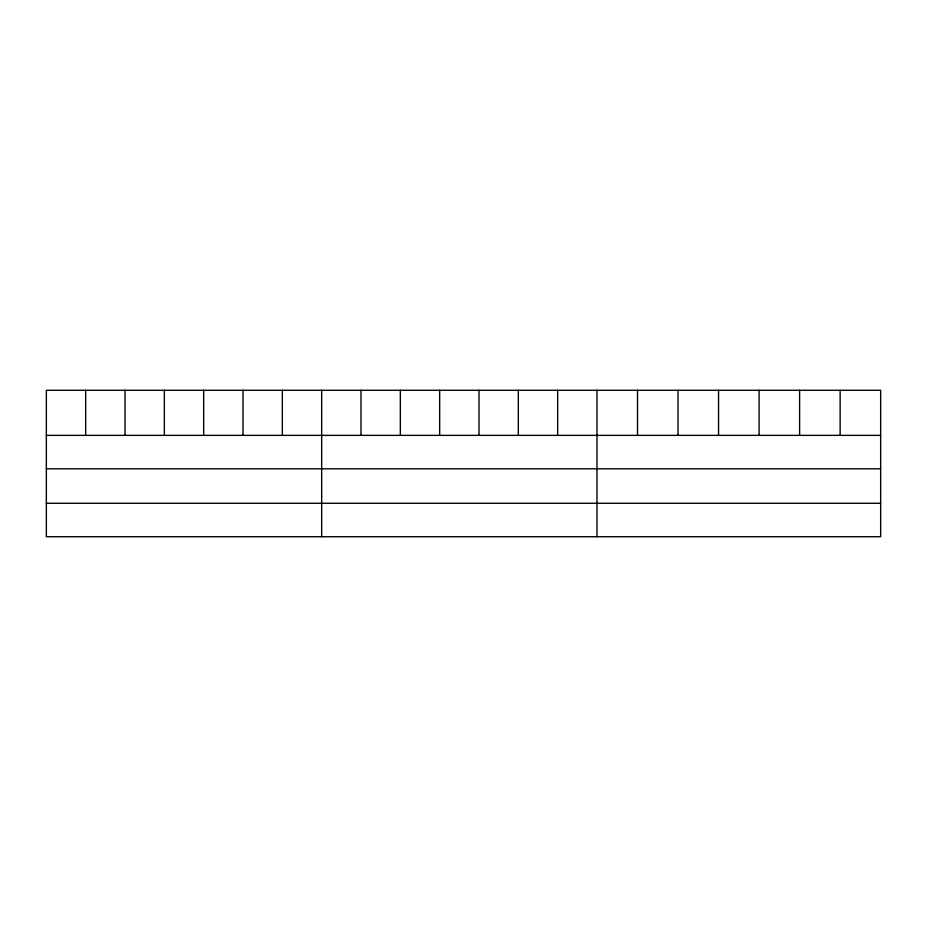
<?xml version="1.0" encoding="UTF-8"?>
<svg xmlns="http://www.w3.org/2000/svg" width="927" height="927" viewBox="0 0 927 927"><rect width="100%" height="100%" fill="white"/><g stroke="black" fill="none" stroke-linecap="round" stroke-linejoin="round"><path stroke-width="1.39" d="M880.65 468.807L880.65 390.279L46.35 390.279L46.35 536.721L880.65 536.721L880.65 468.807L46.35 468.807M46.35 435.366L880.65 435.366M46.35 503.268L880.65 503.268M840.129 390.279L840.129 435.366M799.607 390.279L799.607 435.366M759.086 390.279L759.086 435.366M718.552 390.279L718.552 435.366M678.031 390.279L678.031 435.366M637.509 390.279L637.509 435.366M596.988 390.279L596.988 536.721M557.66 390.279L557.66 435.366M518.32 390.279L518.32 435.366M478.992 390.279L478.992 435.366M439.665 390.279L439.665 435.366M400.337 390.279L400.337 435.366M360.997 390.279L360.997 435.366M321.669 390.279L321.669 536.721M282.341 390.279L282.341 435.366M243.001 390.279L243.001 435.366M203.673 390.279L203.673 435.366M164.346 390.279L164.346 435.366M125.018 390.279L125.018 435.366M85.678 390.279L85.678 435.366"/></g></svg>
